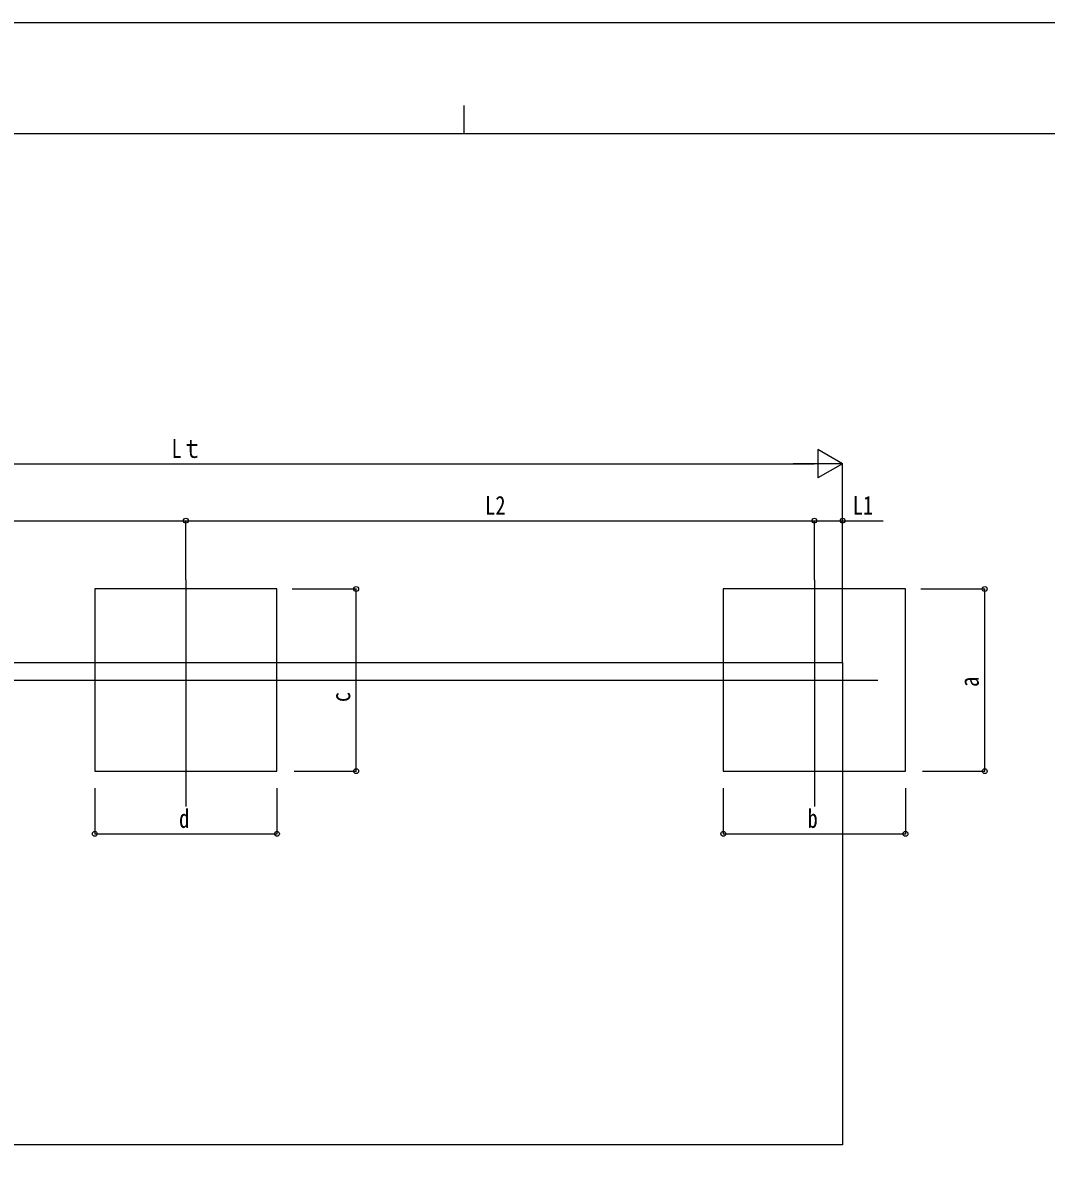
# Model space of a CAD drawing. Units: millimetres, scale not verified. Extents: x -10512 to 10512, y -7425 to 7425.
# Drawn here: x -1949 to 2545, y 2417 to 7425 of the extents above; entities that cross this region are included whole.
import ezdxf
from ezdxf.enums import TextEntityAlignment as Align

# ---------------------------------------------------------------- set-up
doc = ezdxf.new("R2010")
doc.units = ezdxf.units.MM
doc.header["$LTSCALE"] = 30
for name, color, linetype in [('0-3_YKK_12', 2, 'Continuous'), ('0-5_YKK_A1', 4, 'Continuous'), ('0-6_YKK_D', 6, 'Continuous'), ('0-7_YKK_ZWAK', 7, 'Continuous')]:
    doc.layers.add(name, color=color, linetype=linetype)
doc.styles.add('ＭＳ ゴシック', font='')
doc.styles.get('ＭＳ ゴシック').set_extended_font_data('MS Gothic')

msp = doc.modelspace()

# ---------------------------------------------------------------- linework, layer by layer
at = {"layer": '0-3_YKK_12'}
for p, q in [((-1232.65, 4978.64), (-1232.65, 3983.47)), ((1527.35, 4978.64), (1527.35, 3983.47)), ((-4377.61, 4538.55), (-1058.51, 4538.55)), ((-1513.61, 4538.55), (1805.49, 4538.55))]:
    msp.add_line(p, q, dxfattribs=at)
at = {"layer": '0-5_YKK_A1'}
for p, q in [((-4116.65, 4616.35), (1651.35, 4616.35)), ((1651.35, 4616.35), (1651.35, 2497.97)), ((1651.35, 2497.97), (-4116.65, 2497.97))]:
    msp.add_line(p, q, dxfattribs=at)
for points in [[(-1632.65, 4138.55), (-832.65, 4138.55), (-832.65, 4938.55), (-1632.65, 4938.55)], [(1127.35, 4138.55), (1927.35, 4138.55), (1927.35, 4938.55), (1127.35, 4938.55)]]:
    msp.add_lwpolyline(points, close=True, dxfattribs=at)
at = {"layer": '0-6_YKK_D'}
for p, q in [((1651.35, 5488.55), (1543.1, 5551.05)), ((1543.1, 5551.05), (1543.1, 5426.05)), ((-3991.65, 5488.55), (1526.35, 5488.55)), ((1651.35, 5488.55), (1434.85, 5488.55)), ((1651.35, 5488.55), (1543.1, 5426.05)), ((1651.35, 4617.35), (1651.35, 5489.55)), ((-3992.65, 5238.55), (-1232.65, 5238.55)), ((-1232.65, 4978.64), (-1232.65, 5239.55)), ((-1232.65, 4978.64), (-1232.65, 5239.55)), ((-1232.65, 5238.55), (1527.35, 5238.55)), ((1527.35, 4978.64), (1527.35, 5239.55)), ((1527.35, 4978.64), (1527.35, 5239.55)), ((1651.35, 4666.35), (1651.35, 5239.55)), ((-765.49, 4938.55), (-483.54, 4938.55)), ((-484.54, 4138.55), (-484.54, 4938.55)), ((1994.51, 4938.55), (2276.46, 4938.55)), ((2275.46, 4138.55), (2275.46, 4938.55)), ((-757.65, 4138.55), (-483.54, 4138.55)), ((2002.35, 4138.55), (2276.46, 4138.55)), ((-1632.65, 4064.36), (-1632.65, 3862.55)), ((-832.65, 4064.54), (-832.65, 3862.55)), ((1127.35, 4064.36), (1127.35, 3862.55)), ((1927.35, 4064.54), (1927.35, 3862.55)), ((-1632.65, 3863.55), (-832.65, 3863.55)), ((1127.35, 3863.55), (1927.35, 3863.55))]:
    msp.add_line(p, q, dxfattribs=at)
msp.add_lwpolyline([(1527.35, 5238.55), (1651.35, 5238.55), (1829.19, 5238.55)], dxfattribs=at)
for centre in [(-1232.65, 5238.55), (-1232.65, 5238.55), (1527.35, 5238.55), (1527.35, 5238.55), (1651.35, 5238.55), (-484.54, 4938.55), (2275.46, 4938.55), (-484.54, 4138.55), (2275.46, 4138.55), (-1632.65, 3863.55), (-832.65, 3863.55), (1127.35, 3863.55), (1927.35, 3863.55)]:
    msp.add_circle(centre, 10.62, dxfattribs=at)
at = {"layer": '0-7_YKK_ZWAK'}
for p, q in [((-12.45, 7062.5), (-12.45, 6937.5)), ((9737.55, 6937.5), (-9762.45, 6937.5))]:
    msp.add_line(p, q, dxfattribs=at)
msp.add_lwpolyline([(-10512.5, -7425), (10512.5, -7425), (10512.5, 7425), (-10512.5, 7425)], close=True, dxfattribs=at)

# ---------------------------------------------------------------- texts
at = {"layer": '0-6_YKK_D', "style": 'ＭＳ ゴシック', "width": 0.8}
for s, p in [('Lｔ', (-1295.65, 5489.55)), ('L2', (81.35, 5240.22)), ('L1', (1695.52, 5240.22)), ('d', (-1262.65, 3864.89)), ('b', (1497.35, 3864.89))]:
    msp.add_text(s, height=82.48, dxfattribs=at).set_placement(p, align=Align.BOTTOM_LEFT)
for s, p in [('a', (2273.79, 4508.55)), ('c', (-486.21, 4441.59))]:
    msp.add_text(s, height=82.48, rotation=90, dxfattribs=at).set_placement(p, align=Align.BOTTOM_LEFT)

doc.saveas('drawing.dxf')
